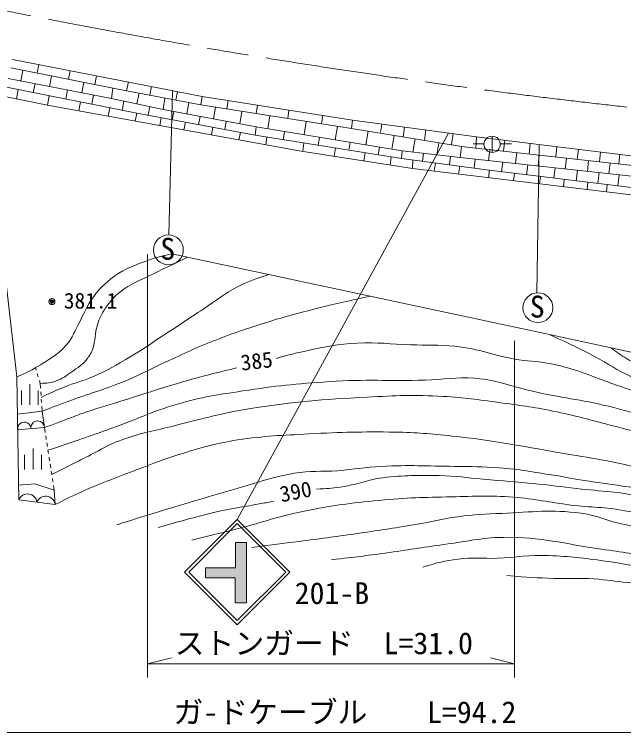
# Model space of a CAD drawing. Units: millimetres, scale not verified. Extents: x 40000 to 680000, y 20000 to 380000.
# Drawn here: x 86869 to 137906, y 242945 to 303112 of the extents above; entities that cross this region are included whole.
import ezdxf
from ezdxf.enums import TextEntityAlignment as Align

# ---------------------------------------------------------------- set-up
doc = ezdxf.new("R2010")
doc.units = ezdxf.units.MM
doc.header["$LTSCALE"] = 1000
doc.header["$PDMODE"] = 32
doc.header["$PDSIZE"] = 500
doc.linetypes.add('CHAIN', pattern=[18.5, 12, -1.5, 3.5, -1.5])
for name, color, linetype, lineweight in [('M-BGD', 7, 'Continuous', 13), ('M-BMK', 2, 'CHAIN', 13), ('M-STR-HTXT', 7, 'Continuous', 13), ('M-STR-STRC', 7, 'Continuous', 13)]:
    doc.layers.add(name, color=color, linetype=linetype, lineweight=lineweight)
doc.styles.add('ＭＳ ゴシック', font='')
doc.styles.get('ＭＳ ゴシック').set_extended_font_data('MS Gothic')

msp = doc.modelspace()

# ---------------------------------------------------------------- hatches: boundary and pattern name
at = {"layer": 'M-STR-STRC'}
msp.add_hatch(color=256, dxfattribs=at).paths.add_polyline_path([(105367, 253821), (105367, 255925), (102869, 255925), (102869, 256749), (105402, 256749), (105402, 258871), (106316, 258871), (106316, 253821)])

# ---------------------------------------------------------------- linework, layer by layer
at = {"layer": 'M-BGD'}
for p, q in [((89631, 295493), (69841, 299518)), ((102611, 296240), (86700, 299341)), ((86560, 298623), (96270, 296699)), ((88920, 298908), (88779, 298183)), ((87407, 297542), (87578, 298421)), ((89806, 297075), (89976, 297946)), ((91538, 298398), (91395, 297665)), ((93763, 297964), (93619, 297224)), ((95014, 296061), (86361, 297746)), ((88451, 296564), (88600, 297310)), ((92523, 296546), (92691, 297408)), ((96270, 296699), (96417, 297447)), ((86221, 297008), (97128, 294835)), ((87196, 296814), (87038, 296020)), ((91174, 296021), (91325, 296779)), ((95116, 296927), (95014, 296061)), ((96270, 296699), (102491, 295522)), ((98203, 296333), (98343, 297072)), ((99820, 284633), (100106, 296728)), ((100406, 295916), (100544, 296643)), ((89791, 296297), (89631, 295494)), ((93348, 295588), (93501, 296355)), ((95014, 296061), (99321, 295147)), ((97133, 295611), (97322, 296500)), ((99321, 295147), (99463, 296095)), ((102491, 295522), (102611, 296240)), ((102611, 296240), (115189, 294254)), ((110905, 291660), (89631, 295493)), ((92418, 295773), (92268, 295018)), ((95902, 295064), (96047, 295841)), ((101491, 295711), (101314, 294776)), ((115096, 293550), (102491, 295522)), ((104661, 295183), (104773, 295899)), ((107136, 294795), (107247, 295508)), ((94856, 295288), (94714, 294577)), ((97128, 294835), (96990, 294167)), ((97128, 294835), (107037, 292981)), ((98072, 294658), (98209, 295388)), ((99321, 295147), (107117, 293698)), ((100090, 294281), (100221, 294979)), ((103706, 295332), (103554, 294360)), ((105927, 294985), (105765, 293950)), ((109763, 294384), (109874, 295093)), ((99175, 294452), (99052, 293795)), ((102306, 293866), (102437, 294568)), ((108281, 294616), (108112, 293535)), ((112598, 293941), (112708, 294646)), ((115096, 293550), (115189, 294254)), ((115189, 294254), (125567, 292859)), ((101196, 294074), (101075, 293431)), ((103486, 293645), (103369, 293020)), ((104489, 293457), (104621, 294162)), ((107037, 292981), (107117, 293698)), ((107117, 293698), (119359, 291685)), ((111315, 294142), (111142, 293036)), ((113929, 293732), (113752, 292605)), ((117638, 293925), (117546, 293241)), ((119561, 293666), (119449, 292835)), ((105801, 293212), (105686, 292600)), ((109510, 293305), (109395, 292605)), ((124321, 292035), (115096, 293550)), ((116317, 292185), (116504, 293319)), ((121331, 293428), (121213, 292545)), ((123616, 293121), (123488, 292171)), ((119293, 291027), (107037, 292981)), ((108029, 292822), (107930, 292196)), ((112438, 292823), (112325, 292137)), ((118488, 291828), (118675, 292962)), ((120433, 292673), (120253, 291579)), ((125567, 292859), (125537, 291905)), ((139218, 291191), (125567, 292859)), ((126899, 292908), (126887, 291542)), ((127846, 291649), (127947, 292568)), ((111109, 292331), (111032, 291640)), ((113771, 291907), (113663, 291224)), ((115011, 292400), (114900, 291727)), ((117445, 291999), (117336, 291339)), ((122419, 292347), (122254, 291343)), ((124218, 291111), (124321, 292035)), ((124321, 292035), (125537, 291905)), ((125297, 292261), (126210, 292262)), ((125537, 291905), (139167, 290395)), ((127590, 292261), (128504, 292262)), ((129982, 291413), (130082, 292307)), ((130645, 279786), (130840, 292215)), ((132224, 291164), (132320, 292034)), ((134020, 290965), (134114, 291815)), ((120212, 290189), (110905, 291660)), ((116258, 291511), (116149, 290831)), ((119359, 291685), (119293, 291027)), ((124218, 291111), (119359, 291685)), ((121141, 291474), (121060, 290794)), ((123410, 291206), (123326, 290496)), ((126594, 290853), (126694, 291777)), ((128854, 290608), (128954, 291527)), ((130734, 290404), (130833, 291318)), ((135886, 290759), (135978, 291587)), ((137504, 290579), (137593, 291390)), ((118443, 291162), (118335, 290486)), ((119293, 291027), (126634, 290061)), ((120234, 290903), (120212, 290189)), ((122136, 290652), (122046, 289969)), ((139109, 289496), (124218, 291111)), ((125457, 290976), (125376, 290226)), ((127682, 289933), (127779, 290725)), ((133019, 290156), (133118, 291066)), ((134871, 289955), (134969, 290860)), ((136679, 289759), (136777, 290660)), ((139009, 287931), (120212, 290189)), ((124174, 290384), (124087, 289724)), ((126634, 290061), (126601, 289422)), ((126634, 290061), (139048, 288546)), ((129783, 289676), (129883, 290496)), ((132058, 289399), (132161, 290249)), ((133927, 289171), (134034, 290046)), ((128753, 289802), (128676, 289172)), ((130934, 289536), (130858, 288910)), ((135733, 288950), (135843, 289850)), ((137421, 288744), (137533, 289667)), ((132936, 289292), (132860, 288670)), ((134914, 289050), (134839, 288432)), ((136532, 288853), (136457, 288238)), ((100064, 283055), (131705, 276292)), ((86006, 282049), (87073, 272737)), ((131705, 276292), (164477, 269159)), ((88702, 273310), (88626, 273557)), ((87073, 272737), (87239, 262436)), ((88876, 272736), (88789, 273023)), ((88165, 270391), (88165, 272141)), ((89038, 272201), (88963, 272448)), ((89064, 271787), (89038, 272201)), ((87465, 270391), (87465, 271616)), ((88865, 270391), (88865, 271616)), ((89102, 271188), (89083, 271487)), ((89140, 270589), (89121, 270888)), ((89185, 269875), (89159, 270290)), ((87124, 269610), (89185, 269875)), ((89185, 269875), (89383, 268506)), ((89383, 268506), (87145, 268298)), ((89448, 268097), (89383, 268506)), ((89541, 267504), (89495, 267801)), ((89635, 266912), (89588, 267208)), ((88431, 264985), (88431, 266735)), ((89729, 266319), (89682, 266615)), ((87731, 264985), (87731, 266210)), ((89131, 264985), (89131, 266210)), ((89822, 265726), (89775, 266023)), ((89916, 265134), (89869, 265430)), ((90009, 264541), (89962, 264837)), ((90103, 263948), (90056, 264245)), ((88592, 263788), (87219, 263669)), ((90214, 263243), (88592, 263788)), ((90214, 263243), (90149, 263652)), ((90281, 262046), (90214, 263243)), ((90281, 262046), (87239, 262436))]:
    msp.add_line(p, q, dxfattribs=at)
for centre, radius in [((126892, 292225), 683), ((99771, 283384), 1250), ((130726, 278539), 1250), ((90016, 279047), 150), ((90016, 279047), 120), ((90016, 279047), 90), ((90016, 279047), 60), ((90016, 279047), 30), ((90016, 279047), 20)]:
    msp.add_circle(centre, radius, dxfattribs=at)
for centre, radius, start, end in [((87701, 268386), 563, 1.58859, 189.06924), ((88820, 268491), 563, 1.58859, 189.06924), ((87976, 262150), 790, 6.5985, 158.80999), ((89496, 261956), 790, 6.5985, 158.80999)]:
    msp.add_arc(centre, radius, start, end, dxfattribs=at)
for points, knots in [([(87073, 272737), (88012, 273150), (88315, 273305), (89058, 273764), (90064, 274385), (90701, 274719), (91420, 275658), (91755, 276094), (91848, 276401), (92108, 276884), (92597, 277790), (92767, 278358), (93334, 279217), (93845, 279989), (94223, 280378), (94950, 280951), (95909, 281709), (96586, 281959), (97731, 282387), (98619, 282719), (98975, 282816), (100064, 283055)], [0, 0, 0, 0, 1, 1, 1, 2, 2, 2, 3, 3, 3, 4, 4, 4, 5, 5, 5, 6, 6, 6, 7, 7, 7, 7]), ([(89038, 272201), (89620, 272218), (89861, 272234), (90355, 272398), (90907, 272580), (91170, 272805), (91641, 273145), (92199, 273548), (92574, 273732), (92987, 274282), (93203, 274571), (93325, 274746), (93435, 275089), (93679, 275849), (93602, 276328), (93824, 277093), (93998, 277690), (94155, 278020), (94512, 278529), (95001, 279225), (95343, 279592), (96037, 280084), (96950, 280731), (97581, 280897), (98580, 281400), (99669, 281949), (100023, 282118), (101386, 282772)], [0, 0, 0, 0, 1, 1, 1, 2, 2, 2, 3, 3, 3, 4, 4, 4, 5, 5, 5, 6, 6, 6, 7, 7, 7, 8, 8, 8, 9, 9, 9, 9]), ([(108199, 281316), (106985, 280930), (106586, 280783), (105611, 280306), (104413, 279718), (103858, 279181), (102740, 278451), (101342, 277539), (100569, 277012), (99171, 276099), (98162, 275439), (97614, 275042), (96579, 274424), (95377, 273705), (94690, 273315), (93409, 272749), (92507, 272351), (91948, 272265), (91036, 271892), (90274, 271579), (90019, 271463), (89112, 271031)], [0, 0, 0, 0, 1, 1, 1, 2, 2, 2, 3, 3, 3, 4, 4, 4, 5, 5, 5, 6, 6, 6, 7, 7, 7, 7]), ([(89185, 269875), (90353, 270317), (90652, 270427), (91594, 270775), (93411, 271446), (94479, 271689), (96260, 272450), (97542, 272997), (98222, 273388), (99490, 273965), (101169, 274729), (102098, 275190), (103817, 275859), (105559, 276538), (106559, 276857), (108343, 277415), (109739, 277851), (110536, 278046), (111952, 278411), (113789, 278885), (114401, 279009), (116685, 279502)], [0, 0, 0, 0, 1, 1, 1, 2, 2, 2, 3, 3, 3, 4, 4, 4, 5, 5, 5, 6, 6, 6, 7, 7, 7, 7]), ([(131705, 276292), (133522, 275439), (134015, 275214), (135461, 274457), (136684, 273817), (137296, 273315), (138556, 272752), (139649, 272264), (140332, 272174), (141472, 271810), (142365, 271525), (142853, 271323), (143760, 271092), (144490, 270906), (144747, 270853), (145645, 270688)], [0, 0, 0, 0, 1, 1, 1, 2, 2, 2, 3, 3, 3, 4, 4, 4, 5, 5, 5, 5]), ([(108811, 274295), (110009, 274633), (110359, 274715), (111363, 274933), (112995, 275287), (113923, 275483), (115590, 275571), (117341, 275663), (118324, 275487), (120076, 275431), (121517, 275386), (122330, 275454), (123765, 275312), (125903, 275099), (127025, 274505), (129148, 274175), (130195, 274012), (130802, 274049), (131840, 273836), (134038, 273385), (135183, 272794), (137303, 272062), (139395, 271339), (140541, 270862), (142607, 270068), (144644, 269284), (145788, 268853), (147811, 268034), (148836, 267618), (149410, 267383), (150423, 266937), (151465, 266478), (152030, 266178), (153055, 265681), (153798, 265321), (154190, 265070), (154949, 264744), (156113, 264244), (156756, 263917), (157980, 263588), (159047, 263300), (159670, 263222), (160771, 263129), (161508, 263067), (161929, 263248), (162665, 263169), (163188, 263113), (163453, 262940), (163966, 262825), (165132, 262563), (165790, 262438), (166967, 262237), (168003, 262060), (168583, 261954), (169629, 261848), (170118, 261798), (170393, 261739), (170885, 261758), (172491, 261820), (173419, 261755), (174982, 262127), (175766, 262314), (176142, 262632), (176926, 262815), (177500, 262949), (177723, 262985), (178416, 263057)], [0, 0, 0, 0, 1, 1, 1, 2, 2, 2, 3, 3, 3, 4, 4, 4, 5, 5, 5, 6, 6, 6, 7, 7, 7, 8, 8, 8, 9, 9, 9, 10, 10, 10, 11, 11, 11, 12, 12, 12, 13, 13, 13, 14, 14, 14, 15, 15, 15, 16, 16, 16, 17, 17, 17, 18, 18, 18, 19, 19, 19, 20, 20, 20, 21, 21, 21, 22, 22, 22, 22]), ([(162665, 263169), (161452, 263555), (161113, 263676), (160135, 264049), (158720, 264589), (157977, 265010), (156591, 265619), (154982, 266327), (154056, 266668), (152464, 267414), (150498, 268335), (149521, 269108), (147529, 269971), (146806, 270284), (146368, 270376), (145645, 270688), (144371, 271238), (143754, 271745), (142504, 272348), (141487, 272839), (140890, 273056), (139857, 273515), (139191, 273811), (138784, 273912), (138153, 274277), (137621, 274586), (137429, 274725), (136857, 275171)], [0, 0, 0, 0, 1, 1, 1, 2, 2, 2, 3, 3, 3, 4, 4, 4, 5, 5, 5, 6, 6, 6, 7, 7, 7, 8, 8, 8, 9, 9, 9, 9]), ([(89383, 268506), (90049, 268741), (90219, 268803), (90753, 268998), (91608, 269310), (92070, 269531), (92933, 269822), (94175, 270240), (94886, 270427), (96137, 270819), (97820, 271346), (98755, 271664), (100443, 272175), (101192, 272401), (101616, 272514), (102371, 272720), (103579, 273048), (103976, 273136), (105481, 273497)], [0, 0, 0, 0, 1, 1, 1, 2, 2, 2, 3, 3, 3, 4, 4, 4, 5, 5, 5, 6, 6, 6, 6]), ([(170406, 261768), (169386, 261654), (169113, 261630), (168283, 261559), (166861, 261437), (166062, 261327), (164634, 261350), (163314, 261371), (162587, 261583), (161285, 261798), (159566, 262081), (158594, 262223), (156918, 262695), (155728, 263031), (155131, 263422), (153987, 263892), (152116, 264659), (151082, 265122), (149202, 265866), (146613, 266890), (145160, 267459), (142532, 268378), (140419, 269117), (139258, 269620), (137089, 270172), (134596, 270807), (133145, 270923), (130629, 271458), (128602, 271889), (127520, 272459), (125455, 272625), (123823, 272756), (122904, 272519), (121268, 272475), (118140, 272392), (116380, 272554), (113258, 272349), (110409, 272162), (108813, 271998), (105991, 271565), (103845, 271235), (102625, 271080), (100541, 270471), (98306, 269819), (97143, 269188), (94949, 268408), (92900, 267680), (92239, 267456), (89684, 266599)], [0, 0, 0, 0, 1, 1, 1, 2, 2, 2, 3, 3, 3, 4, 4, 4, 5, 5, 5, 6, 6, 6, 7, 7, 7, 8, 8, 8, 9, 9, 9, 10, 10, 10, 11, 11, 11, 12, 12, 12, 13, 13, 13, 14, 14, 14, 15, 15, 15, 16, 16, 16, 16]), ([(179580, 262548), (178345, 262110), (177949, 261975), (176868, 261747), (175728, 261506), (175063, 261538), (173907, 261388), (172726, 261234), (172073, 261077), (170887, 260969), (169792, 260870), (169173, 260927), (168075, 260879), (166533, 260812), (165670, 260730), (164127, 260670), (162983, 260626), (162340, 260559), (161196, 260610), (159964, 260666), (159268, 260709), (158056, 260939), (156056, 261318), (154986, 261779), (153091, 262524), (152352, 262815), (151996, 263104), (151297, 263481), (150147, 264102), (149572, 264593), (148366, 265096), (147268, 265554), (146590, 265637), (145465, 266023), (144402, 266389), (143843, 266695), (142773, 267040), (140489, 267778), (139175, 268083), (136851, 268685), (134953, 269177), (133897, 269489), (131976, 269882), (130226, 270239), (129230, 270360), (127460, 270599), (125644, 270845), (124625, 271003), (122795, 271108), (120299, 271251), (118891, 271182), (116394, 271048), (112585, 270843), (110441, 270694), (106674, 270091), (103907, 269648), (102398, 269175), (99676, 268506), (98099, 268118), (97188, 267971), (95668, 267399), (94705, 267037), (94226, 266692), (93305, 266233), (92012, 265587), (91606, 265377), (90007, 264557)], [0, 0, 0, 0, 1, 1, 1, 2, 2, 2, 3, 3, 3, 4, 4, 4, 5, 5, 5, 6, 6, 6, 7, 7, 7, 8, 8, 8, 9, 9, 9, 10, 10, 10, 11, 11, 11, 12, 12, 12, 13, 13, 13, 14, 14, 14, 15, 15, 15, 16, 16, 16, 17, 17, 17, 18, 18, 18, 19, 19, 19, 20, 20, 20, 21, 21, 21, 22, 22, 22, 22]), ([(90281, 262046), (91342, 262583), (91642, 262718), (92528, 263122), (94335, 263948), (95399, 264291), (97253, 265007), (98563, 265512), (99290, 265820), (100633, 266233), (102531, 266817), (103604, 267160), (105568, 267459), (107886, 267813), (109208, 267839), (111549, 267967), (114361, 268122), (115941, 268156), (118757, 268117), (120630, 268091), (121679, 267980), (123542, 267788), (127094, 267421), (129055, 266986), (132574, 266382), (135248, 265924), (136762, 265727), (139394, 265066), (141885, 264441), (143252, 263979), (145704, 263212), (147605, 262618), (148651, 262229), (150549, 261627), (151842, 261217), (152578, 261026), (153869, 260610), (155409, 260114), (156199, 259578), (157787, 259264), (159304, 258964), (160188, 258984), (161735, 258965), (163315, 258945), (164200, 259055), (165772, 259204), (167801, 259397), (168924, 259621), (170946, 259862), (172627, 260063), (173586, 260046), (175253, 260341), (176674, 260592), (177427, 260926), (178812, 261328), (179661, 261574), (179932, 261654), (180982, 261972)], [0, 0, 0, 0, 1, 1, 1, 2, 2, 2, 3, 3, 3, 4, 4, 4, 5, 5, 5, 6, 6, 6, 7, 7, 7, 8, 8, 8, 9, 9, 9, 10, 10, 10, 11, 11, 11, 12, 12, 12, 13, 13, 13, 14, 14, 14, 15, 15, 15, 16, 16, 16, 17, 17, 17, 18, 18, 18, 19, 19, 19, 19]), ([(95458, 260362), (98608, 261344), (99411, 261604), (101958, 262356), (103132, 262703), (103790, 262899), (104968, 263233), (107048, 263823), (108185, 264287), (110312, 264669), (111710, 264919), (112525, 264777), (113941, 264888), (115384, 265001), (116184, 265168), (117629, 265247), (120009, 265377), (121348, 265277), (123731, 265247), (125195, 265228), (126018, 265229), (127479, 265127), (129267, 265003), (130253, 264777), (132025, 264509), (133119, 264344), (133723, 264201), (134816, 264031), (136177, 263819), (136943, 263730), (138306, 263532), (139895, 263302), (140818, 263334), (142373, 262934), (143535, 262635), (144144, 262327), (145264, 261897), (146010, 261611), (146434, 261462), (147159, 261125), (148059, 260706), (148512, 260369), (149402, 259928), (150470, 259399), (151059, 259070), (152183, 258672), (153366, 258253), (154072, 258155), (155293, 257865), (156375, 257608), (156967, 257348), (158075, 257267), (159065, 257194), (159624, 257267), (160617, 257267), (161423, 257267), (161675, 257267), (162681, 257267)], [0, 0, 0, 0, 1, 1, 1, 2, 2, 2, 3, 3, 3, 4, 4, 4, 5, 5, 5, 6, 6, 6, 7, 7, 7, 8, 8, 8, 9, 9, 9, 10, 10, 10, 11, 11, 11, 12, 12, 12, 13, 13, 13, 14, 14, 14, 15, 15, 15, 16, 16, 16, 17, 17, 17, 18, 18, 18, 19, 19, 19, 19]), ([(162621, 256638), (161200, 256338), (160719, 256219), (159481, 256190), (158427, 256165), (157831, 256216), (156789, 256369), (155670, 256533), (155050, 256701), (153978, 257057), (153009, 257379), (152526, 257710), (151585, 258104), (150516, 258551), (149914, 258793), (148833, 259211), (147868, 259584), (147310, 259748), (146351, 260138), (145217, 260599), (144620, 260948), (143480, 261394), (141990, 261977), (141154, 262334), (139592, 262680), (137430, 263158), (136167, 263135), (133969, 263398), (132638, 263557), (131894, 263655), (130560, 263786), (128832, 263956), (127863, 264030), (126133, 264175), (124697, 264296), (123896, 264455), (122454, 264474), (120608, 264499), (119563, 264515), (117729, 264295), (116316, 264125), (115582, 263697), (114170, 263517), (113390, 263418), (113109, 263384), (112166, 263338)], [0, 0, 0, 0, 1, 1, 1, 2, 2, 2, 3, 3, 3, 4, 4, 4, 5, 5, 5, 6, 6, 6, 7, 7, 7, 8, 8, 8, 9, 9, 9, 10, 10, 10, 11, 11, 11, 12, 12, 12, 13, 13, 13, 14, 14, 14, 15, 15, 15, 15]), ([(98927, 260123), (100146, 260481), (100466, 260575), (101459, 260841), (102514, 261123), (103105, 261282), (104171, 261518), (105415, 261794), (106129, 261858), (107381, 262097), (107864, 262189), (108017, 262217), (108617, 262336)], [0, 0, 0, 0, 1, 1, 1, 2, 2, 2, 3, 3, 3, 4, 4, 4, 4]), ([(162681, 255492), (161332, 255239), (160922, 255156), (159780, 255073), (158731, 254997), (158135, 254952), (157088, 255043), (156271, 255114), (155816, 255217), (155024, 255432), (154136, 255674), (153680, 255935), (152811, 256240), (151811, 256590), (151231, 256732), (150239, 257107), (149451, 257405), (149041, 257646), (148265, 257974), (146963, 258526), (146226, 258817), (144915, 259350), (143760, 259820), (143141, 260161), (141955, 260546), (140443, 261038), (139570, 261245), (138007, 261533), (136262, 261855), (135251, 261798), (133491, 262012), (131595, 262243), (130550, 262526), (128645, 262670), (126642, 262821), (125510, 262742), (123501, 262700), (121127, 262650), (119794, 262625), (117430, 262401), (114959, 262166), (113574, 261986), (111139, 261503), (108966, 261073), (107804, 260592), (105656, 260048), (104124, 259660), (103635, 259539), (101728, 259081)], [0, 0, 0, 0, 1, 1, 1, 2, 2, 2, 3, 3, 3, 4, 4, 4, 5, 5, 5, 6, 6, 6, 7, 7, 7, 8, 8, 8, 9, 9, 9, 10, 10, 10, 11, 11, 11, 12, 12, 12, 13, 13, 13, 14, 14, 14, 15, 15, 15, 16, 16, 16, 16]), ([(106773, 258463), (108692, 258699), (109179, 258761), (110721, 258961), (112560, 259201), (113591, 259333), (115426, 259599), (117399, 259886), (118505, 260042), (120471, 260377), (121860, 260614), (122621, 260857), (124020, 261035), (125453, 261217), (126265, 261251), (127708, 261314), (130291, 261427), (131764, 261656), (134328, 261324), (135789, 261135), (136534, 260664), (137977, 260367), (138741, 260210), (139192, 260250), (139951, 260068), (141323, 259739), (142032, 259349), (143360, 258872), (145047, 258265), (145980, 257894), (147667, 257286), (148797, 256879), (149469, 256753), (150568, 256270), (151080, 256045), (151319, 255822), (151824, 255582), (152845, 255095), (153405, 254776), (154486, 254445), (155678, 254080), (156380, 253910), (157626, 253877), (158435, 253855), (158886, 253969), (159690, 254056), (160887, 254186), (161285, 254263), (162741, 254505)], [0, 0, 0, 0, 1, 1, 1, 2, 2, 2, 3, 3, 3, 4, 4, 4, 5, 5, 5, 6, 6, 6, 7, 7, 7, 8, 8, 8, 9, 9, 9, 10, 10, 10, 11, 11, 11, 12, 12, 12, 13, 13, 13, 14, 14, 14, 15, 15, 15, 16, 16, 16, 16]), ([(162535, 253619), (161411, 253364), (161049, 253300), (160082, 253200), (158816, 253070), (158094, 253135), (156822, 253200), (155591, 253264), (154886, 253261), (153682, 253529), (152719, 253744), (152225, 254026), (151289, 254337), (150438, 254620), (149954, 254761), (149106, 255055), (146986, 255789), (145904, 256533), (143723, 257059), (142558, 257339), (141884, 257401), (140702, 257597), (138883, 257899), (137863, 258065), (136036, 258315), (132842, 258752), (131065, 259356), (127842, 259302), (125877, 259268), (124795, 258958), (122847, 258703), (120927, 258452), (119861, 258245), (117942, 257986), (116180, 257747), (115615, 257679), (113426, 257417)], [0, 0, 0, 0, 1, 1, 1, 2, 2, 2, 3, 3, 3, 4, 4, 4, 5, 5, 5, 6, 6, 6, 7, 7, 7, 8, 8, 8, 9, 9, 9, 10, 10, 10, 11, 11, 11, 12, 12, 12, 12]), ([(121087, 256818), (122422, 257204), (122867, 257324), (124038, 257476), (125305, 257639), (126031, 257508), (127308, 257555), (128999, 257618), (129944, 257841), (131635, 257775), (133480, 257703), (134512, 257573), (136340, 257316), (139222, 256911), (140816, 256542), (143651, 255887), (145362, 255492), (146305, 255204), (147985, 254691), (149570, 254207), (150454, 253918), (152022, 253380), (153261, 252955), (153900, 252532), (155177, 252243), (156340, 251980), (157036, 252136), (158228, 252154), (158918, 252164), (159304, 252192), (159993, 252243), (161072, 252323), (161435, 252387), (162744, 252572)], [0, 0, 0, 0, 1, 1, 1, 2, 2, 2, 3, 3, 3, 4, 4, 4, 5, 5, 5, 6, 6, 6, 7, 7, 7, 8, 8, 8, 9, 9, 9, 10, 10, 10, 11, 11, 11, 11]), ([(128126, 256100), (130029, 255955), (130542, 255911), (132093, 255861), (133393, 255818), (134125, 255905), (135423, 255821), (136541, 255748), (137159, 255618), (138274, 255522), (139106, 255449), (139587, 255536), (140408, 255382), (141142, 255244), (141425, 255147), (142242, 254844)], [0, 0, 0, 0, 1, 1, 1, 2, 2, 2, 3, 3, 3, 4, 4, 4, 5, 5, 5, 5])]:
    msp.add_open_spline(points, degree=3, knots=knots, dxfattribs=at)
msp.add_point((90016, 279047), dxfattribs=at)
at = {"layer": 'M-BMK'}
msp.add_arc((204279, 893961), 602255, 257.27595, 266.8062, dxfattribs=at)
at = {"layer": 'M-STR-HTXT'}
for p, q in [((98024, 247567), (98024, 283031)), ((128755, 247567), (128755, 275763)), ((98024, 248721), (100024, 249221)), ((128755, 248721), (126755, 249221)), ((98024, 248721), (128755, 248721)), ((70210, 242945), (162385, 242945))]:
    msp.add_line(p, q, dxfattribs=at)
at = {"layer": 'M-STR-STRC'}
for p, q in [((105542, 260811), (123229, 293173)), ((105542, 260811), (101130, 256398)), ((109955, 256398), (105542, 260811)), ((105542, 260471), (101470, 256398)), ((109615, 256398), (105542, 260471)), ((106316, 258871), (105402, 258871)), ((105402, 258871), (105402, 256749)), ((106316, 253821), (106316, 258871)), ((101130, 256398), (105542, 251986)), ((101470, 256398), (105542, 252325)), ((105402, 256749), (102869, 256749)), ((102869, 256749), (102869, 255925)), ((105542, 251986), (109955, 256398)), ((105542, 252325), (109615, 256398)), ((102869, 255925), (105367, 255925)), ((105367, 255925), (105367, 253821)), ((105367, 253821), (106316, 253821))]:
    msp.add_line(p, q, dxfattribs=at)

# ---------------------------------------------------------------- texts
at = {"layer": 'M-BGD', "style": 'ＭＳ ゴシック'}
for s, height, p in [('S', 1833, (99092, 282010)), ('381.1', 1320, (91009, 278074)), ('S', 1833, (130047, 277165))]:
    msp.add_text(s, height=height, dxfattribs=at).set_placement(p, align=Align.BOTTOM_LEFT)
for s, rotation, p in [('385', 6.841, (105952, 272866)), ('390', 10.996, (109308, 261848))]:
    msp.add_text(s, height=1320, rotation=rotation, dxfattribs=at).set_placement(p, align=Align.BOTTOM_LEFT)
at = {"layer": 'M-STR-HTXT', "style": 'ＭＳ ゴシック'}
for s, p in [('ストンガード\u3000L=31.0', (100297, 248968)), ('ガ-ドケーブル\u3000\u3000L=94.2', (100191, 243192))]:
    msp.add_text(s, height=1833, dxfattribs=at).set_placement(p, align=Align.BOTTOM_LEFT)
at = {"layer": 'M-STR-STRC', "style": 'ＭＳ ゴシック'}
msp.add_text('201-B', height=1833, dxfattribs=at).set_placement((110351, 253163), align=Align.BOTTOM_LEFT)

doc.saveas('drawing.dxf')
